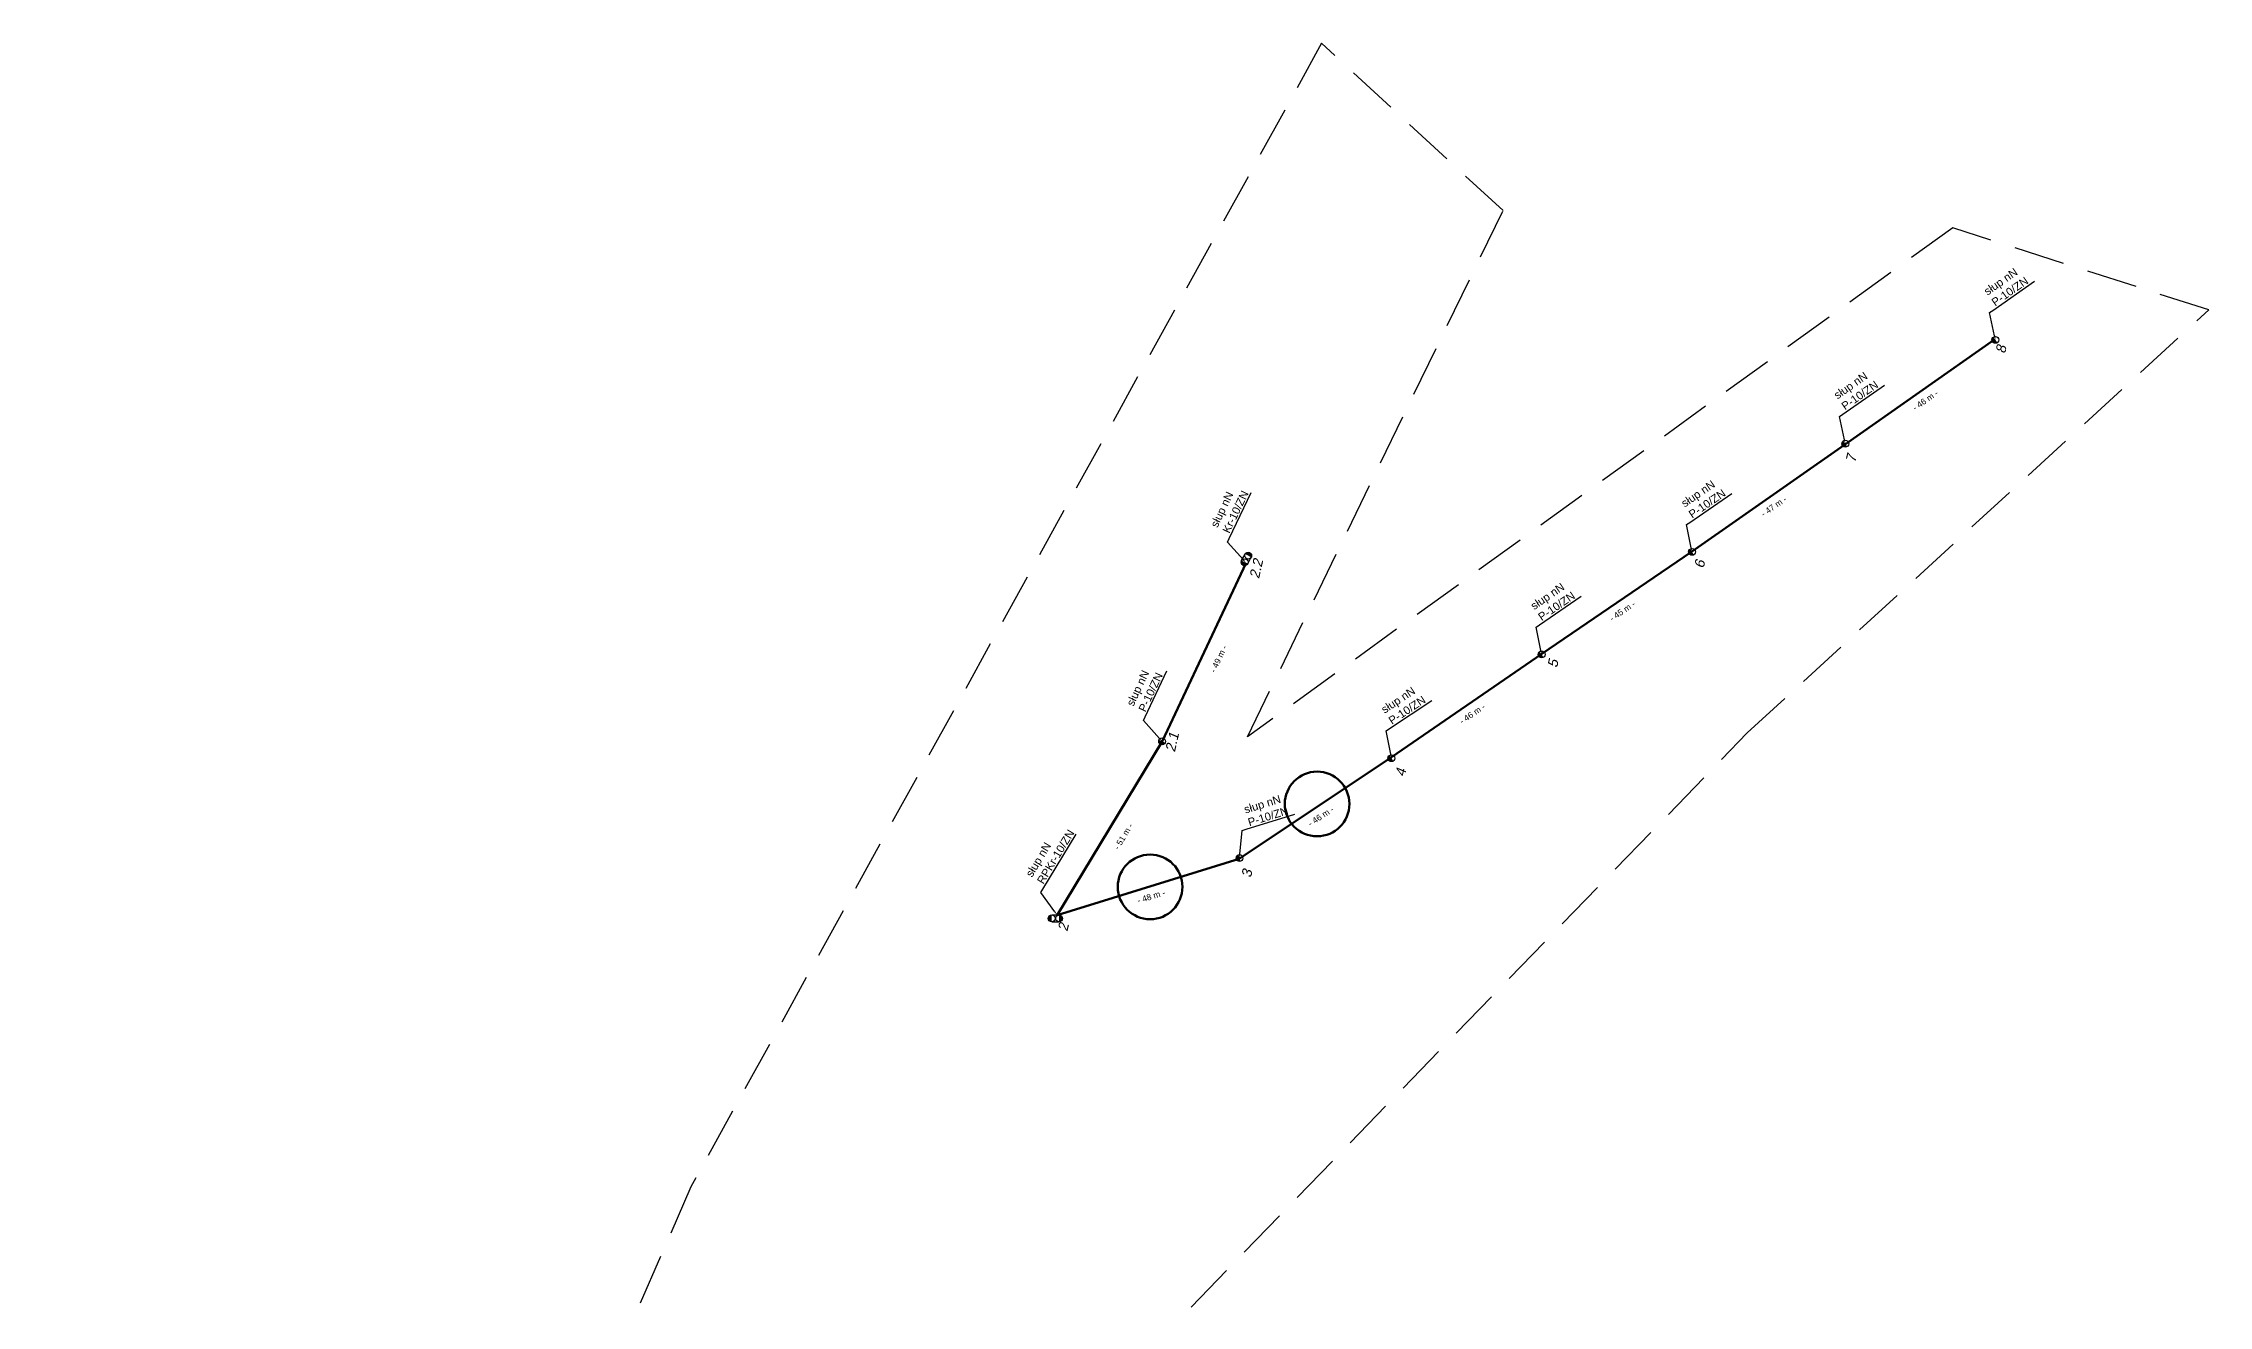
# Model space of a CAD drawing. Header units: millimetres. Extents: x 7530081 to 7533485, y 5764674 to 5768549.
# Drawn here: x 7532943 to 7533485, y 5766653 to 5766968 of the extents above; entities that cross this region are included whole.
import ezdxf
from ezdxf import colors
from ezdxf.entities.mleader import LeaderData, LeaderLine
from ezdxf.math import Vec2, Vec3

# ---------------------------------------------------------------- set-up
doc = ezdxf.new("R2010")
doc.units = ezdxf.units.MM
doc.linetypes.add('DASHED', pattern=[19.05, 12.7, -6.35])
for name, color, linetype, lineweight in [('!TELE', 3, 'Continuous', 50), ('!wymiary', 7, 'Continuous', 25), ('_numery', 7, 'Continuous', 40), ('_PRZEWIESZENIA', 6, 'Continuous', 50)]:
    doc.layers.add(name, color=color, linetype=linetype, lineweight=lineweight)
for name, color, linetype in [('!trafo', 6, 'DASHED'), ('_MM opisy', 7, 'Continuous'), ('_MM slupy', 5, 'Continuous')]:
    doc.layers.add(name, color=color, linetype=linetype)
doc.styles.get("Standard").update_dxf_attribs({"font": 'ARIAL.TTF'})
doc.dimstyles.new('opis linie', dxfattribs={"dimtxt": 1.5, "dimasz": 0.18, "dimexe": 0.18, "dimexo": 0.0625, "dimgap": 2.5, "dimtad": 4, "dimdec": 0, "dimzin": 0, "dimdsep": 46, "dimtxsty": 'Standard', "dimcen": 0.09, "dimse1": 1, "dimse2": 1, "dimsd1": 1, "dimsd2": 1, "dimclrt": 256, "dimadec": 0, "dimazin": 0, "dimtfac": 1, "dimtdec": 0, "dimtofl": 0, "dimtmove": 0, "dimatfit": 3, "dimfxl": 1, "dimtfill": 1, "dimtolj": 1, "dimtzin": 0, "dimarcsym": 0})

# ---------------------------------------------------------------- blocks, each defined once
blk = doc.blocks.new('R')
at = {"layer": '_MM slupy', "transparency": 33554687}
h = blk.add_hatch(color=256, dxfattribs=at)
h.dxf.hatch_style = 1
h.paths.add_polyline_path([(-0.93, -0.86), (-0.93, 0.86, 1)])
h = blk.add_hatch(color=256, dxfattribs=at)
h.dxf.hatch_style = 1
h.paths.add_polyline_path([(0.93, 0.86), (0.93, -0.86, 1)])
at = {"layer": '_MM slupy'}
for points in [[(-0.93, 0.86), (0.93, 0.86)], [(-0.93, -0.86), (0.93, -0.86)]]:
    blk.add_lwpolyline(points, dxfattribs=at)
for centre in [(-0.93, 0), (0.93, 0)]:
    blk.add_circle(centre, 0.857, dxfattribs=at)
blk = doc.blocks.new('*D607')
at = {"layer": '!wymiary', "insert": (7533413.89, 5766878.84), "char_height": 1.5, "attachment_point": 5, "rotation": 35.0443, "bg_fill": 3, "box_fill_scale": 1.1, "bg_fill_color": 9, "bg_fill_true_color": 13158600, "bg_fill_transparency": 0}
blk.add_mtext('\\A1;- 46 m -', dxfattribs=at)
blk = doc.blocks.new('*D608')
at = {"layer": '!wymiary', "insert": (7533376.01, 5766852.34), "char_height": 1.5, "attachment_point": 5, "rotation": 34.9598, "bg_fill": 3, "box_fill_scale": 1.1, "bg_fill_color": 9, "bg_fill_true_color": 13158600, "bg_fill_transparency": 0}
blk.add_mtext('\\A1;- 47 m -', dxfattribs=at)
blk = doc.blocks.new('*D609')
at = {"layer": '!wymiary', "insert": (7533338.16, 5766826.16), "char_height": 1.5, "attachment_point": 5, "rotation": 34.332, "bg_fill": 3, "box_fill_scale": 1.1, "bg_fill_color": 9, "bg_fill_true_color": 13158600, "bg_fill_transparency": 0}
blk.add_mtext('\\A1;- 45 m -', dxfattribs=at)
blk = doc.blocks.new('*D610')
at = {"layer": '!wymiary', "insert": (7533300.67, 5766800.47), "char_height": 1.5, "attachment_point": 5, "rotation": 34.4949, "bg_fill": 3, "box_fill_scale": 1.1, "bg_fill_color": 9, "bg_fill_true_color": 13158600, "bg_fill_transparency": 0}
blk.add_mtext('\\A1;- 46 m -', dxfattribs=at)
blk = doc.blocks.new('*D611')
at = {"layer": '!wymiary', "insert": (7533262.81, 5766774.86), "char_height": 1.5, "attachment_point": 5, "rotation": 33.6588, "bg_fill": 3, "box_fill_scale": 1.1, "bg_fill_color": 9, "bg_fill_true_color": 13158600, "bg_fill_transparency": 0}
blk.add_mtext('\\A1;- 46 m -', dxfattribs=at)
blk = doc.blocks.new('*D612')
at = {"layer": '!wymiary', "insert": (7533220.39, 5766754.82), "char_height": 1.5, "attachment_point": 5, "rotation": 17.2363, "bg_fill": 3, "box_fill_scale": 1.1, "bg_fill_color": 9, "bg_fill_true_color": 13158600, "bg_fill_transparency": 0}
blk.add_mtext('\\A1;- 48 m -', dxfattribs=at)
blk = doc.blocks.new('*D613')
at = {"layer": '!wymiary', "insert": (7533213.45, 5766769.81), "char_height": 1.5, "attachment_point": 5, "rotation": 58.8755, "bg_fill": 3, "box_fill_scale": 1.1, "bg_fill_color": 9, "bg_fill_true_color": 13158600, "bg_fill_transparency": 0}
blk.add_mtext('\\A1;- 51 m -', dxfattribs=at)
blk = doc.blocks.new('*D614')
at = {"layer": '!wymiary', "insert": (7533237.25, 5766814.2), "char_height": 1.5, "attachment_point": 5, "rotation": 64.8138, "bg_fill": 3, "box_fill_scale": 1.1, "bg_fill_color": 9, "bg_fill_true_color": 13158600, "bg_fill_transparency": 0}
blk.add_mtext('\\A1;- 49 m -', dxfattribs=at)
blk = doc.blocks.new('ZN')
at = {"layer": '_MM slupy', "transparency": 33554687}
h = blk.add_hatch(color=256, dxfattribs=at)
h.dxf.hatch_style = 1
h.paths.add_polyline_path([(0, -0.86), (0, 0.86, 1)])
at = {"layer": '_MM slupy'}
blk.add_circle((0, 0), 0.857, dxfattribs=at)

msp = doc.modelspace()

# ---------------------------------------------------------------- linework, layer by layer
at = {"layer": '!TELE'}
msp.add_lwpolyline([(7533431.18, 5766894.04), (7533393.71, 5766867.76), (7533355.45, 5766841.01), (7533318.04, 5766815.46), (7533280.45, 5766789.63), (7533242.38, 5766764.28), (7533196.9, 5766750.17), (7533223.13, 5766793.61), (7533244.1, 5766838.21)], dxfattribs=at)
at = {"layer": '!trafo', "color": 3}
msp.add_lwpolyline([(7532943.5, 5766176.75), (7533024, 5766151.75), (7533066.93, 5766276.7), (7533190.6, 5766611.17), (7533369.37, 5766795.71), (7533484.71, 5766901.44), (7533420.74, 5766921.95), (7533244.46, 5766794.71), (7533308.33, 5766926.26), (7533263, 5766968.08), (7533105.37, 5766682.3), (7532993.24, 5766424.71), (7532943.5, 5766176.75)], close=True, dxfattribs=at)

# ---------------------------------------------------------------- block references
at = {"layer": '_MM slupy'}
for p, rotation in [((7533431.4, 5766893.96), 35.04432542837341), ((7533393.87, 5766867.99), 34.95984568346275), ((7533355.57, 5766840.96), 34.33200035665232), ((7533317.98, 5766815.32), 34.49493613026578), ((7533223.13, 5766793.61), 64.81375553792121), ((7533280.44, 5766789.4), 33.65879822913667), ((7533242.47, 5766764.42), 17.23630800603869)]:
    msp.add_blockref('ZN', p, dxfattribs=dict(at, rotation=rotation))

# ---------------------------------------------------------------- next in the draw order: leaders
at = {"layer": '_MM opisy'}
ml = msp.add_multileader_mtext('Standard', dxfattribs=at)
ml.set_content('\\pxql;słup nN\\PP-10/ZN', color=256)
ml.set_leader_properties()
ml.build(insert=Vec2(0, 0))
ml.multileader.update_dxf_attribs({"has_text_frame": 1, "text_left_attachment_type": 5, "text_right_attachment_type": 5, "dogleg_length": 1, "arrow_head_size": 1})
ctx = ml.context
ctx.base_point, ctx.char_height, ctx.arrow_head_size, ctx.landing_gap_size, ctx.plane_origin, ctx.plane_x_axis, ctx.plane_y_axis = Vec3(7533430.76, 5766901.33), 2, 1, 1, Vec3(7533433.62, 5766893.78), Vec3(0.818708, 0.57421), Vec3(-0.57421, 0.818708)
ctx.left_attachment, ctx.right_attachment = 5, 5
notes = []
notes.append((ctx, [(0, (1, 1, 0), (7533429.94, 5766900.76), (0.818708, 0.57421), 1, [(0, [(7533431.4, 5766893.96), (7533429.94, 5766900.76)], 0, [])])]))
ctx.mtext.insert, ctx.mtext.text_direction, ctx.mtext.rotation, ctx.mtext.flow_direction = Vec3(7533428.27, 5766906.63), Vec3(0.818708, 0.57421), 0.611639, 5
ctx.mtext.has_bg_fill, ctx.mtext.bg_color, ctx.mtext.bg_scale_factor, ctx.mtext.bg_transparency, ctx.mtext.use_window_bg_color = 1, -1023410175, 1, 0, 1
ml = msp.add_multileader_mtext('Standard', dxfattribs=at)
ml.set_content('\\pxql;słup nN\\PP-10/ZN', color=256)
ml.set_leader_properties()
ml.build(insert=Vec2(0, 0))
ml.multileader.update_dxf_attribs({"has_text_frame": 1, "text_left_attachment_type": 5, "text_right_attachment_type": 5, "dogleg_length": 1, "arrow_head_size": 1})
ctx = ml.context
ctx.base_point, ctx.char_height, ctx.arrow_head_size, ctx.landing_gap_size, ctx.plane_origin, ctx.plane_x_axis, ctx.plane_y_axis = Vec3(7533393.24, 5766875.37), 2, 1, 1, Vec3(7533396.09, 5766867.81), Vec3(0.819554, 0.573002), Vec3(-0.573002, 0.819554)
ctx.left_attachment, ctx.right_attachment = 5, 5
notes.append((ctx, [(0, (1, 1, 0), (7533392.42, 5766874.79), (0.819554, 0.573002), 1, [(0, [(7533393.87, 5766867.99), (7533392.42, 5766874.79)], 0, [])])]))
ctx.mtext.insert, ctx.mtext.text_direction, ctx.mtext.rotation, ctx.mtext.flow_direction = Vec3(7533390.76, 5766880.67), Vec3(0.819554, 0.573002), 0.610164, 5
ctx.mtext.has_bg_fill, ctx.mtext.bg_color, ctx.mtext.bg_scale_factor, ctx.mtext.bg_transparency, ctx.mtext.use_window_bg_color = 1, -1023410175, 1, 0, 1
ml = msp.add_multileader_mtext('Standard', dxfattribs=at)
ml.set_content('\\pxql;słup nN\\PKr-10/ZN', color=256)
ml.set_leader_properties()
ml.build(insert=Vec2(0, 0))
ml.multileader.update_dxf_attribs({"has_text_frame": 1, "text_left_attachment_type": 5, "text_right_attachment_type": 5, "dogleg_length": 1, "arrow_head_size": 1})
ctx = ml.context
ctx.base_point, ctx.char_height, ctx.arrow_head_size, ctx.landing_gap_size, ctx.plane_origin, ctx.plane_x_axis, ctx.plane_y_axis = Vec3(7533239.92, 5766844.32), 2, 1, 1, Vec3(7533246.13, 5766839.15), Vec3(0.431296, 0.90221), Vec3(-0.90221, 0.431296)
ctx.left_attachment, ctx.right_attachment = 5, 5
notes.append((ctx, [(0, (1, 1, 0), (7533239.49, 5766843.42), (0.431296, 0.90221), 1, [(0, [(7533244.1, 5766838.21), (7533239.49, 5766843.42)], 0, [])])]))
ctx.mtext.insert, ctx.mtext.text_direction, ctx.mtext.rotation, ctx.mtext.flow_direction = Vec3(7533235.12, 5766847.72), Vec3(0.431296, 0.90221), 1.124868, 5
ctx.mtext.has_bg_fill, ctx.mtext.bg_color, ctx.mtext.bg_scale_factor, ctx.mtext.bg_transparency, ctx.mtext.use_window_bg_color = 1, -1023410175, 1, 0, 1
ml = msp.add_multileader_mtext('Standard', dxfattribs=at)
ml.set_content('\\pxql;słup nN\\PP-10/ZN', color=256)
ml.set_leader_properties()
ml.build(insert=Vec2(0, 0))
ml.multileader.update_dxf_attribs({"has_text_frame": 1, "text_left_attachment_type": 5, "text_right_attachment_type": 5, "dogleg_length": 1, "arrow_head_size": 1})
ctx = ml.context
ctx.base_point, ctx.char_height, ctx.arrow_head_size, ctx.landing_gap_size, ctx.plane_origin, ctx.plane_x_axis, ctx.plane_y_axis = Vec3(7533355.02, 5766848.34), 2, 1, 1, Vec3(7533357.79, 5766840.76), Vec3(0.825783, 0.563987), Vec3(-0.563987, 0.825783)
ctx.left_attachment, ctx.right_attachment = 5, 5
notes.append((ctx, [(0, (1, 1, 0), (7533354.2, 5766847.78), (0.825783, 0.563987), 1, [(0, [(7533355.57, 5766840.96), (7533354.2, 5766847.78)], 0, [])])]))
ctx.mtext.insert, ctx.mtext.text_direction, ctx.mtext.rotation, ctx.mtext.flow_direction = Vec3(7533352.6, 5766853.67), Vec3(0.825783, 0.563987), 0.599206, 5
ctx.mtext.has_bg_fill, ctx.mtext.bg_color, ctx.mtext.bg_scale_factor, ctx.mtext.bg_transparency, ctx.mtext.use_window_bg_color = 1, -1023410175, 1, 0, 1
ml = msp.add_multileader_mtext('Standard', dxfattribs=at)
ml.set_content('\\pxql;słup nN\\PP-10/ZN', color=256)
ml.set_leader_properties()
ml.build(insert=Vec2(0, 0))
ml.multileader.update_dxf_attribs({"has_text_frame": 1, "text_left_attachment_type": 5, "text_right_attachment_type": 5, "dogleg_length": 1, "arrow_head_size": 1})
ctx = ml.context
ctx.base_point, ctx.char_height, ctx.arrow_head_size, ctx.landing_gap_size, ctx.plane_origin, ctx.plane_x_axis, ctx.plane_y_axis = Vec3(7533317.41, 5766822.71), 2, 1, 1, Vec3(7533320.2, 5766815.13), Vec3(0.824176, 0.566333), Vec3(-0.566333, 0.824176)
ctx.left_attachment, ctx.right_attachment = 5, 5
notes.append((ctx, [(0, (1, 1, 0), (7533316.59, 5766822.14), (0.824176, 0.566333), 1, [(0, [(7533317.98, 5766815.32), (7533316.59, 5766822.14)], 0, [])])]))
ctx.mtext.insert, ctx.mtext.text_direction, ctx.mtext.rotation, ctx.mtext.flow_direction = Vec3(7533314.97, 5766828.02), Vec3(0.824176, 0.566333), 0.60205, 5
ctx.mtext.has_bg_fill, ctx.mtext.bg_color, ctx.mtext.bg_scale_factor, ctx.mtext.bg_transparency, ctx.mtext.use_window_bg_color = 1, -1023410175, 1, 0, 1
ml = msp.add_multileader_mtext('Standard', dxfattribs=at)
ml.set_content('\\pxql;słup nN\\PP-10/ZN', color=256)
ml.set_leader_properties()
ml.build(insert=Vec2(0, 0))
ml.multileader.update_dxf_attribs({"has_text_frame": 1, "text_left_attachment_type": 5, "text_right_attachment_type": 5, "dogleg_length": 1, "arrow_head_size": 1})
ctx = ml.context
ctx.base_point, ctx.char_height, ctx.arrow_head_size, ctx.landing_gap_size, ctx.plane_origin, ctx.plane_x_axis, ctx.plane_y_axis = Vec3(7533218.91, 5766799.69), 2, 1, 1, Vec3(7533225.15, 5766794.56), Vec3(0.425562, 0.904929), Vec3(-0.904929, 0.425562)
ctx.left_attachment, ctx.right_attachment = 5, 5
notes.append((ctx, [(0, (1, 1, 0), (7533218.49, 5766798.79), (0.425562, 0.904929), 1, [(0, [(7533223.13, 5766793.61), (7533218.49, 5766798.79)], 0, [])])]))
ctx.mtext.insert, ctx.mtext.text_direction, ctx.mtext.rotation, ctx.mtext.flow_direction = Vec3(7533214.12, 5766803.05), Vec3(0.425562, 0.904929), 1.131213, 5
ctx.mtext.has_bg_fill, ctx.mtext.bg_color, ctx.mtext.bg_scale_factor, ctx.mtext.bg_transparency, ctx.mtext.use_window_bg_color = 1, -1023410175, 1, 0, 1
ml = msp.add_multileader_mtext('Standard', dxfattribs=at)
ml.set_content('\\pxql;słup nN\\PP-10/ZN', color=256)
ml.set_leader_properties()
ml.build(insert=Vec2(0, 0))
ml.multileader.update_dxf_attribs({"has_text_frame": 1, "text_left_attachment_type": 5, "text_right_attachment_type": 5, "dogleg_length": 1, "arrow_head_size": 1})
ctx = ml.context
ctx.base_point, ctx.char_height, ctx.arrow_head_size, ctx.landing_gap_size, ctx.plane_origin, ctx.plane_x_axis, ctx.plane_y_axis = Vec3(7533279.98, 5766796.79), 2, 1, 1, Vec3(7533282.66, 5766789.17), Vec3(0.832353, 0.554246), Vec3(-0.554246, 0.832353)
ctx.left_attachment, ctx.right_attachment = 5, 5
notes.append((ctx, [(0, (1, 1, 0), (7533279.15, 5766796.24), (0.832353, 0.554246), 1, [(0, [(7533280.44, 5766789.4), (7533279.15, 5766796.24)], 0, [])])]))
ctx.mtext.insert, ctx.mtext.text_direction, ctx.mtext.rotation, ctx.mtext.flow_direction = Vec3(7533277.62, 5766802.15), Vec3(0.832353, 0.554246), 0.587457, 5
ctx.mtext.has_bg_fill, ctx.mtext.bg_color, ctx.mtext.bg_scale_factor, ctx.mtext.bg_transparency, ctx.mtext.use_window_bg_color = 1, -1023410175, 1, 0, 1
ml = msp.add_multileader_mtext('Standard', dxfattribs=at)
ml.set_content('\\pxql;słup nN\\PP-10/ZN', color=256)
ml.set_leader_properties()
ml.build(insert=Vec2(0, 0))
ml.multileader.update_dxf_attribs({"has_text_frame": 1, "text_left_attachment_type": 5, "text_right_attachment_type": 5, "dogleg_length": 1, "arrow_head_size": 1})
ctx = ml.context
ctx.base_point, ctx.char_height, ctx.arrow_head_size, ctx.landing_gap_size, ctx.plane_origin, ctx.plane_x_axis, ctx.plane_y_axis = Vec3(7533244.11, 5766771.64), 2, 1, 1, Vec3(7533244.53, 5766763.57), Vec3(0.955091, 0.296313), Vec3(-0.296313, 0.955091)
ctx.left_attachment, ctx.right_attachment = 5, 5
notes.append((ctx, [(0, (1, 1, 0), (7533243.16, 5766771.34), (0.955091, 0.296313), 1, [(0, [(7533242.47, 5766764.42), (7533243.16, 5766771.34)], 0, [])])]))
ctx.mtext.insert, ctx.mtext.text_direction, ctx.mtext.rotation, ctx.mtext.flow_direction = Vec3(7533243.36, 5766777.44), Vec3(0.955091, 0.296313), 0.30083, 5
ctx.mtext.has_bg_fill, ctx.mtext.bg_color, ctx.mtext.bg_scale_factor, ctx.mtext.bg_transparency, ctx.mtext.use_window_bg_color = 1, -1023410175, 1, 0, 1
ml = msp.add_multileader_mtext('Standard', dxfattribs=at)
ml.set_content('\\pxql;słup nN\\PRPKr-10/ZN', color=256)
ml.set_leader_properties()
ml.build(insert=Vec2(0, 0))
ml.multileader.update_dxf_attribs({"has_text_frame": 1, "text_left_attachment_type": 5, "text_right_attachment_type": 5, "dogleg_length": 1, "arrow_head_size": 1})
ctx = ml.context
ctx.base_point, ctx.char_height, ctx.arrow_head_size, ctx.landing_gap_size, ctx.plane_origin, ctx.plane_x_axis, ctx.plane_y_axis = Vec3(7533193.33, 5766756.66), 2, 1, 1, Vec3(7533199, 5766750.91), Vec3(0.516899, 0.856046), Vec3(-0.856046, 0.516899)
ctx.left_attachment, ctx.right_attachment = 5, 5
notes.append((ctx, [(0, (1, 1, 0), (7533192.82, 5766755.8), (0.516899, 0.856046), 1, [(0, [(7533196.9, 5766750.17), (7533192.82, 5766755.8)], 0, [])])]))
ctx.mtext.insert, ctx.mtext.text_direction, ctx.mtext.rotation, ctx.mtext.flow_direction = Vec3(7533188.88, 5766760.51), Vec3(0.516899, 0.856046), 1.027572, 5
ctx.mtext.has_bg_fill, ctx.mtext.bg_color, ctx.mtext.bg_scale_factor, ctx.mtext.bg_transparency, ctx.mtext.use_window_bg_color = 1, -1023410175, 1, 0, 1
for ctx, leaders in notes:
    for number, flags, end, landing, length, lines in leaders:
        leader = LeaderData()
        leader.index, (leader.has_last_leader_line, leader.has_dogleg_vector, leader.attachment_direction) = number, flags
        leader.last_leader_point, leader.dogleg_vector, leader.dogleg_length = Vec3(end), Vec3(landing), length
        for number, points, colour, breaks in lines:
            line = LeaderLine()
            line.index, line.vertices, line.color, line.breaks = number, Vec3.list(points), colors.encode_raw_color(colour), breaks
            leader.lines.append(line)
        ctx.leaders.append(leader)

# ---------------------------------------------------------------- next in the draw order: block references
at = {"layer": '!TELE', "rotation": 61.60698056970908}
msp.add_blockref('R', (7533244.2, 5766839.2), dxfattribs=at)
at = {"layer": '!TELE'}
msp.add_blockref('R', (7533196.46, 5766749.35), dxfattribs=at)

# ---------------------------------------------------------------- next in the draw order: dimensions: what is measured, and where the dimension line sits
at = {"layer": '!wymiary'}
dim = msp.add_aligned_dim(p1=(7533431.18, 5766894.04), p2=(7533393.71, 5766867.76), distance=-0.75, dimstyle='opis linie', override={"dimpost": '- <> m -'}, dxfattribs=at)
dim.commit()
dim.dimension.update_dxf_attribs({"geometry": '*D607', "text_midpoint": (7533413.89, 5766878.84)})

# ---------------------------------------------------------------- next in the draw order: texts
at = {"layer": '_numery', "oblique": 10}
msp.add_text('8', height=2.5, rotation=77.1686, dxfattribs=at).set_placement((7533433.81, 5766890.41))

# ---------------------------------------------------------------- next in the draw order: dimensions: what is measured, and where the dimension line sits
at = {"layer": '!wymiary'}
dim = msp.add_aligned_dim(p1=(7533393.71, 5766867.76), p2=(7533355.45, 5766841.01), distance=-0.75, dimstyle='opis linie', override={"dimpost": '- <> m -'}, dxfattribs=at)
dim.commit()
dim.dimension.update_dxf_attribs({"geometry": '*D608', "text_midpoint": (7533376.01, 5766852.34)})

# ---------------------------------------------------------------- next in the draw order: texts
at = {"layer": '_numery', "oblique": 10}
msp.add_text('7', height=2.5, rotation=77.1686, dxfattribs=at).set_placement((7533396.35, 5766863.16))

# ---------------------------------------------------------------- next in the draw order: dimensions: what is measured, and where the dimension line sits
at = {"layer": '!wymiary'}
dim = msp.add_aligned_dim(p1=(7533355.45, 5766841.01), p2=(7533318.04, 5766815.46), distance=-0.75, dimstyle='opis linie', override={"dimpost": '- <> m -'}, dxfattribs=at)
dim.commit()
dim.dimension.update_dxf_attribs({"geometry": '*D609', "text_midpoint": (7533338.16, 5766826.16)})

# ---------------------------------------------------------------- next in the draw order: texts
at = {"layer": '_numery', "oblique": 10}
msp.add_text('6', height=2.5, rotation=77.1686, dxfattribs=at).set_placement((7533358.49, 5766836.72))

# ---------------------------------------------------------------- next in the draw order: dimensions: what is measured, and where the dimension line sits
at = {"layer": '!wymiary'}
dim = msp.add_aligned_dim(p1=(7533318.04, 5766815.46), p2=(7533280.45, 5766789.63), distance=-0.75, dimstyle='opis linie', override={"dimpost": '- <> m -'}, dxfattribs=at)
dim.commit()
dim.dimension.update_dxf_attribs({"geometry": '*D610', "text_midpoint": (7533300.67, 5766800.47)})

# ---------------------------------------------------------------- next in the draw order: texts
at = {"layer": '_numery', "oblique": 10}
msp.add_text('5', height=2.5, rotation=77.1686, dxfattribs=at).set_placement((7533321.83, 5766811.88))

# ---------------------------------------------------------------- next in the draw order: dimensions: what is measured, and where the dimension line sits
at = {"layer": '!wymiary'}
dim = msp.add_aligned_dim(p1=(7533280.45, 5766789.63), p2=(7533242.38, 5766764.28), distance=-0.75, dimstyle='opis linie', override={"dimpost": '- <> m -'}, dxfattribs=at)
dim.commit()
dim.dimension.update_dxf_attribs({"geometry": '*D611', "text_midpoint": (7533262.81, 5766774.86)})

# ---------------------------------------------------------------- next in the draw order: linework, layer by layer
at = {"layer": '_PRZEWIESZENIA', "color": 3}
msp.add_circle((7533261.87, 5766777.96), 8.08, dxfattribs=at)

# ---------------------------------------------------------------- next in the draw order: texts
at = {"layer": '_numery', "oblique": 10}
msp.add_text('4', height=2.5, rotation=77.1686, dxfattribs=at).set_placement((7533283.77, 5766784.64))

# ---------------------------------------------------------------- next in the draw order: dimensions: what is measured, and where the dimension line sits
at = {"layer": '!wymiary'}
dim = msp.add_aligned_dim(p1=(7533242.38, 5766764.28), p2=(7533196.9, 5766750.17), distance=-0.75, dimstyle='opis linie', override={"dimpost": '- <> m -'}, dxfattribs=at)
dim.commit()
dim.dimension.update_dxf_attribs({"geometry": '*D612', "text_midpoint": (7533220.39, 5766754.82)})

# ---------------------------------------------------------------- next in the draw order: texts
at = {"layer": '_numery', "oblique": 10}
msp.add_text('3', height=2.5, rotation=77.1686, dxfattribs=at).set_placement((7533245.31, 5766759.4))

# ---------------------------------------------------------------- next in the draw order: dimensions: what is measured, and where the dimension line sits
at = {"layer": '!wymiary'}
dim = msp.add_aligned_dim(p1=(7533196.9, 5766750.17), p2=(7533223.13, 5766793.61), distance=-0.75, dimstyle='opis linie', override={"dimpost": '- <> m -'}, dxfattribs=at)
dim.commit()
dim.dimension.update_dxf_attribs({"geometry": '*D613', "text_midpoint": (7533213.45, 5766769.81)})

# ---------------------------------------------------------------- next in the draw order: linework, layer by layer
at = {"layer": '_PRZEWIESZENIA', "color": 3}
msp.add_circle((7533220.13, 5766757.23), 8.08, dxfattribs=at)

# ---------------------------------------------------------------- next in the draw order: texts
at = {"layer": '_numery', "oblique": 10}
msp.add_text('2', height=2.5, rotation=77.1686, dxfattribs=at).set_placement((7533199.44, 5766745.97))

# ---------------------------------------------------------------- next in the draw order: dimensions: what is measured, and where the dimension line sits
at = {"layer": '!wymiary'}
dim = msp.add_aligned_dim(p1=(7533223.13, 5766793.61), p2=(7533244.1, 5766838.21), distance=-0.75, dimstyle='opis linie', override={"dimpost": '- <> m -'}, dxfattribs=at)
dim.commit()
dim.dimension.update_dxf_attribs({"geometry": '*D614', "text_midpoint": (7533237.25, 5766814.2)})

# ---------------------------------------------------------------- next in the draw order: texts
at = {"layer": '_numery', "oblique": 10}
for s, p in [('2.2', (7533247.34, 5766834.12)), ('2.1', (7533226.31, 5766790.8))]:
    msp.add_text(s, height=2.5, rotation=77.1686, dxfattribs=at).set_placement(p)

doc.saveas('drawing.dxf')
